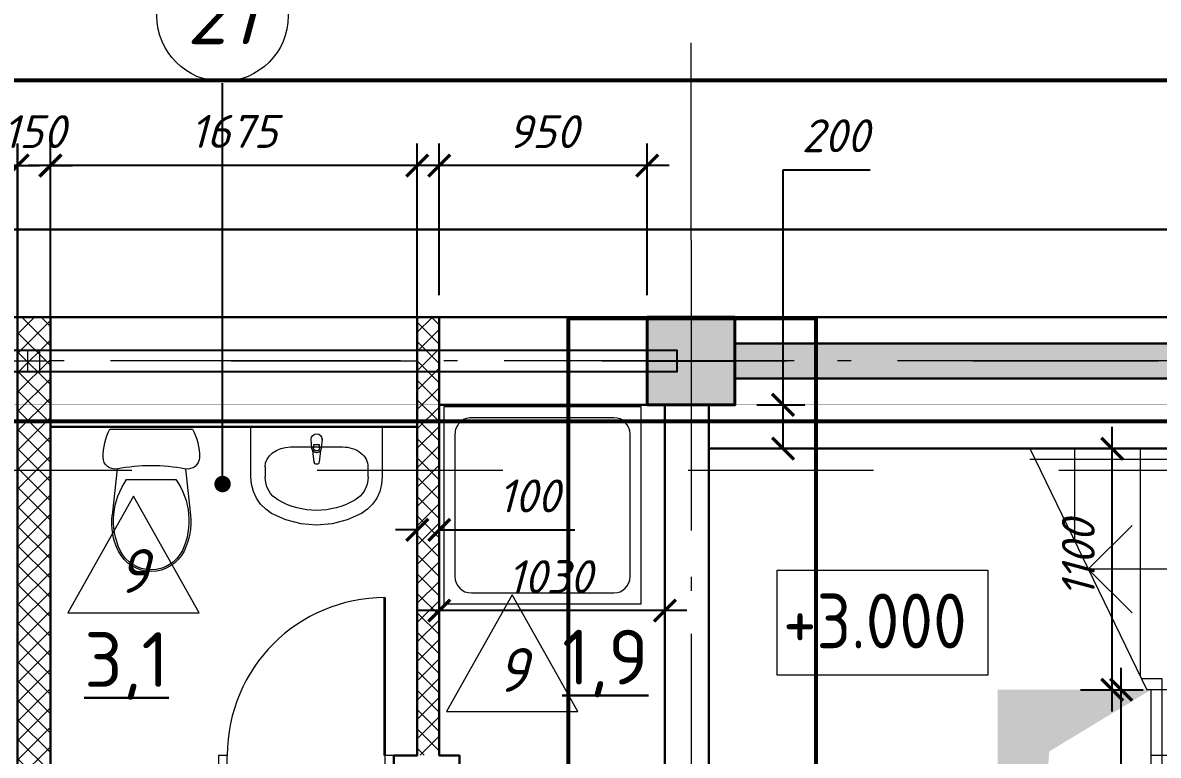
# Model space of a CAD drawing. Header units: millimetres. Extents: x -6419137 to 687965, y -598396 to 179722.
# Drawn here: x 231517 to 236702, y 19986 to 23329 of the extents above; entities that cross this region are included whole.
import ezdxf
from ezdxf.enums import TextEntityAlignment as Align

# ---------------------------------------------------------------- set-up
doc = ezdxf.new("R2010")
doc.units = ezdxf.units.MM
doc.header["$MEASUREMENT"] = 0
for name, pattern in [('Double Dashed', [1797.222233, 1325, -211.666656, 63.333344, -197.222233]), ('Штриховая', [5644.444466, 2822.222233, -2822.222233]), ('штриховаяX2', [38.1, 25.4, -12.7])]:
    doc.linetypes.add(name, pattern=pattern)
for name, color, linetype, lineweight in [('Двери ArchiCAD', 7, 'Continuous', 0), ('Двери ArchiCAD_Ном._пера__96', 7, 'Continuous', 5), ('Двери ArchiCAD_Ном._пера__97', 7, 'Continuous', 30), ('Двери ArchiCAD_Ном._пера__98', 7, 'Continuous', 35), ('Двери ArchiCAD_Ном._пера__99', 7, 'Continuous', 40), ('колонны_Ном._пера__94', 252, 'Continuous', 5), ('колонны_Ном._пера__99', 7, 'Continuous', 40), ('лестницы_Ном._пера__96', 7, 'Continuous', 13), ('оборудование_Ном._пера__95', 251, 'Continuous', 5), ('оси_Ном._пера__96', 7, 'Continuous', 5), ('площади_Ном._пера__96', 7, 'Continuous', 13), ('текст_Ном._пера__96', 7, 'Continuous', 5), ('чертеж_Ном._пера__91', 250, 'Continuous', 5), ('штриховка_Ном._пера__95', 251, 'Continuous', 5), ('экспликац проемов_Ном._пера__1', 7, 'Continuous', 5), ('экспликац проемов_Ном._пера__97', 7, 'Continuous', 5), ('№ помещений_Ном._пера__96', 7, 'Continuous', 13)]:
    doc.layers.add(name, color=color, linetype=linetype, lineweight=lineweight)
for name, color, linetype in [('колонны', 7, 'Continuous'), ('оси', 7, 'Continuous'), ('размеры', 7, 'Continuous'), ('размеры внутр', 7, 'Continuous'), ('стены внутр', 7, 'Continuous'), ('стены наруж', 7, 'Continuous'), ('текст', 7, 'Continuous'), ('чертеж', 7, 'Continuous'), ('№ помещений', 7, 'Continuous')]:
    doc.layers.add(name, color=color, linetype=linetype)
doc.layers.add('Конструкции', color=7, linetype='Continuous', lineweight=5, true_color=0x0000e6)
doc.styles.get("Standard").update_dxf_attribs({"font": 'isocpeui.ttf'})
doc.styles.add('СГЕНЕРИР_СТИЛЬ_1', font='gost_2_304-81_type.ttf')
doc.styles.add('СГЕНЕРИР_СТИЛЬ_2', font='gost_2_304-81_type.ttf')
doc.styles.add('СГЕНЕРИР_СТИЛЬ_3', font='CS_Gost2304.shx')
doc.styles.add('СГЕНЕРИР_СТИЛЬ_9', font='isocp.shx')
doc.dimstyles.get("Standard").update_dxf_attribs({"dimtxt": 150, "dimasz": 100, "dimexe": 100, "dimexo": 100, "dimgap": 80, "dimtad": 1, "dimtoh": 1, "dimdec": 0, "dimzin": 0, "dimdsep": 46, "dimtxsty": 'Standard', "dimblk": 'ARCHTICK', "dimblk2": 'ARCHTICK', "dimcen": 0.09, "dimdle": 100, "dimadec": 0, "dimazin": 0, "dimtfac": 1, "dimtdec": 0, "dimtofl": 0, "dimtmove": 0, "dimatfit": 3, "dimfxl": 1, "dimtolj": 1, "dimtzin": 0, "dimarcsym": 0})

# ---------------------------------------------------------------- blocks, each defined once
blk = doc.blocks.new('Колонна_15_1', base_point=(22379, 71855.7))
at = {"layer": 'колонны_Ном._пера__94', "linetype": 'Continuous'}
blk.add_hatch(color=256, dxfattribs=at).paths.add_polyline_path([(22179, 71646.7), (22579, 71646.7), (22579, 72046.7), (22179, 72046.7)])
at = {"layer": 'колонны_Ном._пера__94', "color": 253, "lineweight": 5, "true_color": 0xa3a3a3}
for points in [[(22379, 72046.7), (22379, 71646.7)], [(22179, 71846.7), (22579, 71846.7)]]:
    blk.add_lwpolyline(points, dxfattribs=at)
at = {"layer": 'колонны_Ном._пера__99', "linetype": 'Continuous', "flags": 128}
blk.add_lwpolyline([(22179, 71646.7), (22579, 71646.7), (22579, 72046.7), (22179, 72046.7)], close=True, dxfattribs=at)
blk = doc.blocks.new('л 4950 17+3+15')
blk.add_circle((550, 0), 60.009)
at = {"layer": 'лестницы_Ном._пера__96', "linetype": 'Continuous'}
for p, q in [((0, 0), (0, 5900)), ((0, 5900), (1654.178, 5900)), ((1654.178, 5900), (1119.92, 4800)), ((1150, 5900), (1150, 4861.932)), ((1450, 5900), (1450, 5479.612)), ((50, 0), (50, 5850)), ((50, 5850), (1654.178, 5850)), ((1387.049, 5350), (1187.049, 5550)), ((550, 0), (550, 5350)), ((550, 5350), (1387.049, 5350)), ((1387.049, 5350), (1187.049, 5150)), ((1050, 0), (1050, 4850)), ((1050, 4850), (1144.204, 4850)), ((0, 4800), (1100, 4800)), ((550, 4800), (350, 4600)), ((550, 4800), (750, 4600)), ((1100, 0), (1100, 4800)), ((1100, 4800), (1119.92, 4800)), ((0, 4500), (1100, 4500)), ((0, 4200), (1100, 4200)), ((0, 3900), (1100, 3900)), ((0, 3600), (1100, 3600)), ((0, 3300), (1100, 3300)), ((0, 3000), (1100, 3000)), ((0, 2700), (1100, 2700)), ((0, 2400), (1100, 2400)), ((0, 2100), (1100, 2100)), ((0, 1800), (1100, 1800)), ((0, 1500), (1100, 1500)), ((0, 1200), (1100, 1200)), ((0, 900), (1100, 900)), ((0, 600), (1100, 600)), ((0, 300), (1100, 300)), ((0, 0), (1100, 0))]:
    blk.add_line(p, q, dxfattribs=at)
blk = doc.blocks.new('Поддон душа квадратный 15_2')
at = {"layer": 'оборудование_Ном._пера__95', "linetype": 'Continuous'}
for p, q in [((900, 900), (0, 900)), ((0, 900), (0, 0)), ((900, 0), (900, 900)), ((775, 850), (125, 850)), ((50, 775), (50, 125)), ((850, 125), (850, 775)), ((0, 0), (900, 0)), ((125, 50), (775, 50))]:
    blk.add_line(p, q, dxfattribs=at)
for centre, start, end in [((125, 775), 90, 180), ((775, 775), 0, 90), ((125, 125), 180, 270), ((775, 125), 270, 0)]:
    blk.add_arc(centre, 75, start, end, dxfattribs=at)
blk = doc.blocks.new('Стандартный маркер сетки_11')
at = {"layer": 'оси_Ном._пера__96', "linetype": 'Double Dashed'}
for q in [(0, 0), (20403.4, 0)]:
    blk.add_line((900, 0), q, dxfattribs=at)
at = {"layer": 'оси_Ном._пера__96', "style": 'СГЕНЕРИР_СТИЛЬ_3'}
blk.add_attdef('AC_MarkerText_1', text='', height=350, rotation=90, dxfattribs=at).set_placement((21973.1, -208.7), align=Align.BOTTOM_LEFT)
blk = doc.blocks.new('Номер помещения 15_13')
at = {"layer": '№ помещений_Ном._пера__96', "linetype": 'Continuous'}
blk.add_circle((0, 0), 300, dxfattribs=at)
at = {"layer": '№ помещений_Ном._пера__96', "insert": (-163.6, 5.4), "char_height": 270, "attachment_point": 4}
blk.add_mtext('21', dxfattribs=at)
blk = doc.blocks.new('_ArchTick')
at = {"color": 0, "linetype": 'ByBlock', "const_width": 0.15}
blk.add_lwpolyline([(-0.5, -0.5), (0.5, 0.5)], dxfattribs=at)
blk = doc.blocks.new('*D412')
at = {"layer": 'Defpoints', "color": 0, "transparency": 16777216}
for p in [(236287.6, 20285), (236532.6, 20285), (235827.9, 16683)]:
    blk.add_point(p, dxfattribs=at)
at = {"layer": 'размеры', "color": 0, "lineweight": -2, "transparency": 16777216}
for p, q in [((236532.6, 16583), (236532.6, 20385)), ((236387.6, 20285), (236632.6, 20285)), ((235927.9, 16683), (236632.6, 16683))]:
    blk.add_line(p, q, dxfattribs=at)
at = {"layer": 'размеры', "color": 0, "lineweight": -2, "transparency": 16777216, "xscale": 100, "yscale": 100, "zscale": 100}
for p, rotation in [((236532.6, 20285), 90), ((236532.6, 16683), 270)]:
    blk.add_blockref('_ArchTick', p, dxfattribs=dict(at, rotation=rotation))
at = {"layer": 'размеры', "color": 0, "transparency": 16777216, "insert": (236377.6, 18576.8), "char_height": 150, "attachment_point": 5, "rotation": 90}
blk.add_mtext('\\A1;12х300=3600', dxfattribs=at)
blk = doc.blocks.new('*D413')
at = {"layer": 'Defpoints', "color": 0, "transparency": 16777216}
for p in [(235146.9, 21385), (236491.9, 21385), (236246.9, 20285)]:
    blk.add_point(p, dxfattribs=at)
at = {"layer": 'размеры', "color": 0, "lineweight": -2, "transparency": 16777216}
for p, q in [((236491.9, 20185), (236491.9, 21485)), ((235246.9, 21385), (236591.9, 21385)), ((236346.9, 20285), (236591.9, 20285))]:
    blk.add_line(p, q, dxfattribs=at)
at = {"layer": 'размеры', "color": 0, "lineweight": -2, "transparency": 16777216, "xscale": 100, "yscale": 100, "zscale": 100}
for p, rotation in [((236491.9, 21385), 90), ((236491.9, 20285), 270)]:
    blk.add_blockref('_ArchTick', p, dxfattribs=dict(at, rotation=rotation))
at = {"layer": 'размеры', "color": 0, "transparency": 16777216, "insert": (236336.9, 20883.7), "char_height": 150, "attachment_point": 5, "rotation": 90}
blk.add_mtext('\\A1;1100', dxfattribs=at)
blk = doc.blocks.new('Стандартный маркер сетки_18')
at = {"layer": 'оси_Ном._пера__96', "linetype": 'Double Dashed'}
blk.add_line((900, 0), (76534.9, 0), dxfattribs=at)
at = {"layer": 'оси_Ном._пера__96', "style": 'СГЕНЕРИР_СТИЛЬ_2'}
for tag, p in [('AC_MarkerText_1_1', (-243.9, 269.7)), ('AC_MarkerText_1_2', (77991.1, 269.7))]:
    blk.add_attdef(tag, text='', height=350, rotation=180, dxfattribs=at).set_placement(p, align=Align.BOTTOM_LEFT)
blk = doc.blocks.new('*D475')
at = {"layer": 'Defpoints', "color": 0, "transparency": 16777216}
for p in [(233418.8, 20975.1), (234449.2, 20975), (233418.8, 20645.9)]:
    blk.add_point(p, dxfattribs=at)
at = {"layer": 'размеры', "color": 0, "lineweight": -2, "transparency": 16777216}
for p, q in [((233418.8, 20875.1), (233418.8, 20545.9)), ((234449.2, 20875), (234449.2, 20545.9)), ((234549.2, 20645.9), (233318.8, 20645.9))]:
    blk.add_line(p, q, dxfattribs=at)
at = {"layer": 'размеры', "color": 0, "lineweight": -2, "transparency": 16777216, "xscale": 100, "yscale": 100, "zscale": 100, "rotation": 180}
blk.add_blockref('_ArchTick', (233418.8, 20645.9), dxfattribs=at)
at = {"layer": 'размеры', "color": 0, "lineweight": -2, "transparency": 16777216, "xscale": 100, "yscale": 100, "zscale": 100}
blk.add_blockref('_ArchTick', (234449.2, 20645.9), dxfattribs=at)
at = {"layer": 'размеры', "color": 0, "transparency": 16777216, "insert": (233924.3, 20800.9), "char_height": 150, "attachment_point": 5}
blk.add_mtext('\\A1;1030', dxfattribs=at)
blk = doc.blocks.new('*D476')
at = {"layer": 'Defpoints', "color": 0, "transparency": 16777216}
for p in [(233318.8, 21098.3), (233418.8, 21098.3), (233318.8, 21014.4)]:
    blk.add_point(p, dxfattribs=at)
at = {"layer": 'размеры', "color": 0, "lineweight": -2, "transparency": 16777216}
for p, q in [((233318.8, 21014.4), (233218.8, 21014.4)), ((233418.8, 21014.4), (234038.6, 21014.4)), ((233318.8, 20998.3), (233318.8, 20914.4)), ((233418.8, 20998.3), (233418.8, 20914.4))]:
    blk.add_line(p, q, dxfattribs=at)
at = {"layer": 'размеры', "color": 0, "lineweight": -2, "transparency": 16777216, "xscale": 100, "yscale": 100, "zscale": 100}
blk.add_blockref('_ArchTick', (233318.8, 21014.4), dxfattribs=at)
at = {"layer": 'размеры', "color": 0, "lineweight": -2, "transparency": 16777216, "xscale": 100, "yscale": 100, "zscale": 100, "rotation": 180}
blk.add_blockref('_ArchTick', (233418.8, 21014.4), dxfattribs=at)
at = {"layer": 'размеры', "color": 0, "transparency": 16777216, "insert": (233828.7, 21169.4), "char_height": 150, "attachment_point": 5}
blk.add_mtext('\\A1;100', dxfattribs=at)
blk = doc.blocks.new('*D477')
at = {"layer": 'Defpoints', "color": 0, "transparency": 16777216}
for p in [(231643.5, 22677), (231643.5, 21098.3), (233318.8, 20815.7)]:
    blk.add_point(p, dxfattribs=at)
at = {"layer": 'размеры', "color": 0, "lineweight": -2, "transparency": 16777216}
for p, q in [((231643.5, 21198.3), (231643.5, 22777)), ((233318.8, 20915.7), (233318.8, 22777)), ((233418.8, 22677), (231543.5, 22677))]:
    blk.add_line(p, q, dxfattribs=at)
at = {"layer": 'размеры', "color": 0, "lineweight": -2, "transparency": 16777216, "xscale": 100, "yscale": 100, "zscale": 100, "rotation": 180}
blk.add_blockref('_ArchTick', (231643.5, 22677), dxfattribs=at)
at = {"layer": 'размеры', "color": 0, "lineweight": -2, "transparency": 16777216, "xscale": 100, "yscale": 100, "zscale": 100}
blk.add_blockref('_ArchTick', (233318.8, 22677), dxfattribs=at)
at = {"layer": 'размеры', "color": 0, "transparency": 16777216, "insert": (232481.2, 22832.9), "char_height": 150, "attachment_point": 5}
blk.add_mtext('\\A1;1675', dxfattribs=at)
blk = doc.blocks.new('*D478')
at = {"layer": 'Defpoints', "color": 0, "transparency": 16777216}
for p in [(231494.5, 22677), (231494.5, 21098.3), (231644.5, 21098.3)]:
    blk.add_point(p, dxfattribs=at)
at = {"layer": 'размеры', "color": 0, "lineweight": -2, "transparency": 16777216}
for p, q in [((231494.5, 21198.3), (231494.5, 22777)), ((231644.5, 21198.3), (231644.5, 22777)), ((231494.5, 22677), (231394.5, 22677)), ((231644.5, 22677), (231744.5, 22677))]:
    blk.add_line(p, q, dxfattribs=at)
at = {"layer": 'размеры', "color": 0, "lineweight": -2, "transparency": 16777216, "xscale": 100, "yscale": 100, "zscale": 100}
blk.add_blockref('_ArchTick', (231494.5, 22677), dxfattribs=at)
at = {"layer": 'размеры', "color": 0, "lineweight": -2, "transparency": 16777216, "xscale": 100, "yscale": 100, "zscale": 100, "rotation": 180}
blk.add_blockref('_ArchTick', (231644.5, 22677), dxfattribs=at)
at = {"layer": 'размеры', "color": 0, "transparency": 16777216, "insert": (231569.5, 22832), "char_height": 150, "attachment_point": 5}
blk.add_mtext('\\A1;150', dxfattribs=at)
blk = doc.blocks.new('*D483')
at = {"layer": 'Defpoints', "color": 0, "transparency": 16777216}
for p in [(229818.7, 22676.5), (229818.7, 21098.3), (231493.5, 21098.3)]:
    blk.add_point(p, dxfattribs=at)
at = {"layer": 'размеры', "color": 0, "lineweight": -2, "transparency": 16777216}
for p, q in [((229818.7, 21198.3), (229818.7, 22776.5)), ((231493.5, 21198.3), (231493.5, 22776.5)), ((231593.5, 22676.5), (229718.7, 22676.5))]:
    blk.add_line(p, q, dxfattribs=at)
at = {"layer": 'размеры', "color": 0, "lineweight": -2, "transparency": 16777216, "xscale": 100, "yscale": 100, "zscale": 100, "rotation": 180}
blk.add_blockref('_ArchTick', (229818.7, 22676.5), dxfattribs=at)
at = {"layer": 'размеры', "color": 0, "lineweight": -2, "transparency": 16777216, "xscale": 100, "yscale": 100, "zscale": 100}
blk.add_blockref('_ArchTick', (231493.5, 22676.5), dxfattribs=at)
at = {"layer": 'размеры', "color": 0, "transparency": 16777216, "insert": (230668.8, 22832.5), "char_height": 150, "attachment_point": 5}
blk.add_mtext('\\A1;1675', dxfattribs=at)
blk = doc.blocks.new('Дверь 16_8')
at = {"layer": 'Двери ArchiCAD_Ном._пера__96', "linetype": 'Continuous', "lineweight": 0}
for p, q in [((-360, 0), (-400, 0)), ((-400, 0), (-400, -100)), ((-400, 0), (-400, -100)), ((-360, -100), (-360, 0)), ((400, 0), (360, 0)), ((360, 0), (360, -100)), ((400, -100), (400, 0)), ((400, 0), (400, -100)), ((-400, -100), (-360, -100)), ((360, -100), (400, -100))]:
    blk.add_line(p, q, dxfattribs=at)
blk.add_arc((360, 0), 720, 90, 180, dxfattribs=at)
at = {"layer": 'Двери ArchiCAD_Ном._пера__97', "linetype": 'Continuous', "lineweight": 0}
for p, q in [((-360, 0), (-400, 0)), ((-400, 0), (-400, -100)), ((-360, -100), (-360, 0)), ((400, 0), (360, 0)), ((360, 0), (360, -100)), ((400, -100), (400, 0)), ((-400, -100), (-360, -100)), ((360, -100), (400, -100))]:
    blk.add_line(p, q, dxfattribs=at)
blk.add_arc((360, 0), 720, 90, 180, dxfattribs=at)
at = {"layer": 'Двери ArchiCAD_Ном._пера__98', "linetype": 'Continuous'}
blk.add_line((360, 0), (360, 720), dxfattribs=at)
blk.add_line((360, 0), (360, 720), dxfattribs=at)
at = {"layer": 'Двери ArchiCAD_Ном._пера__99', "linetype": 'Continuous', "lineweight": 0}
for p, q in [((-400, 0), (-400, -100)), ((400, 0), (400, -100))]:
    blk.add_line(p, q, dxfattribs=at)
blk = doc.blocks.new('*D515')
at = {"layer": 'Defpoints', "color": 0, "transparency": 16777216}
for p in [(233418.5, 22677), (233418.5, 21985.1), (234368.9, 21985.1)]:
    blk.add_point(p, dxfattribs=at)
at = {"layer": 'размеры', "color": 0, "lineweight": -2, "transparency": 16777216}
for p, q in [((233418.5, 22085.1), (233418.5, 22777)), ((234368.9, 22085.1), (234368.9, 22777)), ((234468.9, 22677), (233318.5, 22677))]:
    blk.add_line(p, q, dxfattribs=at)
at = {"layer": 'размеры', "color": 0, "lineweight": -2, "transparency": 16777216, "xscale": 100, "yscale": 100, "zscale": 100, "rotation": 180}
blk.add_blockref('_ArchTick', (233418.5, 22677), dxfattribs=at)
at = {"layer": 'размеры', "color": 0, "lineweight": -2, "transparency": 16777216, "xscale": 100, "yscale": 100, "zscale": 100}
blk.add_blockref('_ArchTick', (234368.9, 22677), dxfattribs=at)
at = {"layer": 'размеры', "color": 0, "transparency": 16777216, "insert": (233893.7, 22832), "char_height": 150, "attachment_point": 5}
blk.add_mtext('\\A1;950', dxfattribs=at)
blk = doc.blocks.new('A$C6E950B50')
at = {"layer": 'колонны_Ном._пера__94', "linetype": 'Continuous', "true_color": 0x737373}
blk.add_hatch(color=8, dxfattribs=at).paths.add_polyline_path([(-668.7, 55.9), (-668.7, 215.9), (-3769.2, 215.9), (-3769.2, 55.9)])
at = {"layer": 'стены внутр', "lineweight": 30}
blk.add_lwpolyline([(-3769.2, 55.9), (-3769.2, 215.9), (-668.7, 215.9), (-668.7, 55.9), (-3769.2, 55.9)], dxfattribs=at)
blk = doc.blocks.new('Умывальник 01 16')
at = {"layer": 'оборудование_Ном._пера__95', "linetype": 'Continuous'}
for p, q in [((-300, 0), (-300, -229.1)), ((300, 0), (-300, 0)), ((300, -229.1), (300, 0)), ((118.8, -92.3), (-118.8, -92.3)), ((-25, -57.3), (-21, -99.3)), ((-13.6, -97.1), (-13.6, -82.2)), ((-13.6, -82.2), (13.6, -82.2)), ((13.6, -82.2), (13.6, -97.1)), ((21, -99.3), (25, -57.3)), ((-17.7, -108.8), (-11.1, -161.7)), ((11.1, -161.7), (17.7, -108.8)), ((-234.8, -183.3), (-234.8, -229.1)), ((234.8, -183.3), (234.8, -229.1)), ((-300, -229.1), (-297.1, -262.8)), ((297.1, -262.8), (300, -229.1)), ((-297.1, -262.8), (-288.5, -295.5)), ((-288.5, -295.5), (-274.5, -326)), ((274.5, -326), (288.5, -295.5)), ((288.5, -295.5), (297.1, -262.8)), ((-274.5, -326), (-255.5, -353.4)), ((-255.5, -353.4), (-232.2, -376.9)), ((232.2, -376.9), (255.5, -353.4)), ((255.5, -353.4), (274.5, -326)), ((-232.2, -376.9), (-205.2, -395.6)), ((-205.2, -395.6), (-140, -425.5)), ((140, -425.5), (205.2, -395.6)), ((205.2, -395.6), (232.2, -376.9)), ((-140, -425.5), (-71, -443.8)), ((-71, -443.8), (0, -450)), ((0, -450), (71, -443.8)), ((71, -443.8), (140, -425.5))]:
    blk.add_line(p, q, dxfattribs=at)
for centre, radius, start, end in [((0, -57.3), 25, 0, 180), ((0, -97.4), 21.1, 185.1696, 212.771), ((0, -97.1), 13.6, 180, 0), ((0, -97.4), 21.1, 327.229, 354.8304), ((0, -97.4), 21.1, 212.771, 327.229), ((0, -160.3), 11.2, 187.1389, 352.8611)]:
    blk.add_arc(centre, radius, start, end, dxfattribs=at)
for centre, major_axis, ratio, start_param, end_param in [((-118.7, -183.3), (116.1, 0), 0.783646, 1.570796, 3.141593), ((118.7, -183.3), (116.1, 0), 0.783646, 0, 1.570796), ((-118.9, -229.1), (0, -121.2), 0.956522, 4.712389, 5.78621), ((118.9, -229.1), (0, -121.2), 0.956522, 0.496975, 1.570796), ((0, 0), (0, -381.8), 0.956522, 5.78621, 6.78016)]:
    blk.add_ellipse(centre, major_axis=major_axis, ratio=ratio, start_param=start_param, end_param=end_param, dxfattribs=at)
for p in [(-25, -57.3), (21, -99.3), (-17.7, -108.8), (11.1, -161.7)]:
    blk.add_point(p, dxfattribs=at)
blk = doc.blocks.new('Унитаз Компакт 2 15_2')
at = {"layer": 'оборудование_Ном._пера__95', "linetype": 'Continuous'}
for p, q in [((408.9, 650), (31.1, 650)), ((63.7, 468.6), (41, 257)), ((376.3, 468.6), (399, 257)), ((332.5, 419.3), (107.5, 419.3))]:
    blk.add_line(p, q, dxfattribs=at)
for centre, major_axis, start_param, end_param in [((287.3, 520.5), (287.3, 0), 2.672126, 3.141601), ((152.7, 520.5), (287.3, 0), 6.283177, 6.752652), ((53.1, 520.5), (53.1, 0), 3.141628, 4.912784), ((386.9, 520.5), (53.1, 0), 4.511994, 6.28315), ((220, -297.8), (785, 0), 1.370375, 1.771221), ((375.9, 231.7), (327.9, 0), 2.52997, 3.570063), ((64.1, 231.7), (327.9, 0), 5.854715, 6.894808), ((339.1, 225.1), (299.9, 0), 3.034838, 3.601943), ((100.9, 225.1), (299.9, 0), 5.822835, 6.38994), ((220, 166.3), (166.9, 0), 3.601916, 5.822859), ((220, 166.3), (158.9, 0), 3.60199, 5.822808)]:
    blk.add_ellipse(centre, major_axis=major_axis, ratio=0.9963, start_param=start_param, end_param=end_param, dxfattribs=at)
blk = doc.blocks.new('Связ001')
at = {"layer": 'чертеж', "color": 83, "linetype": 'Continuous', "true_color": 0x7dc93b}
blk.add_lwpolyline([(150, 100), (5983, 100), (5983, 0), (150, 0), (150, 100)], dxfattribs=at)
blk = doc.blocks.new('*D553')
at = {"layer": 'Defpoints', "color": 0, "transparency": 16777216}
for p in [(234768.9, 21585.1), (234768.9, 21385), (234988.6, 21385)]:
    blk.add_point(p, dxfattribs=at)
at = {"layer": 'размеры', "color": 0, "lineweight": -2, "transparency": 16777216}
for p, q in [((234988.6, 21585.1), (234988.6, 22658.1)), ((234988.6, 22658.1), (235387.2, 22658.1)), ((234988.6, 21385), (234988.6, 21685.1)), ((234868.9, 21585.1), (235088.6, 21585.1)), ((234868.9, 21385), (235088.6, 21385))]:
    blk.add_line(p, q, dxfattribs=at)
at = {"layer": 'размеры', "color": 0, "lineweight": -2, "transparency": 16777216, "xscale": 100, "yscale": 100, "zscale": 100}
for p, rotation in [((234988.6, 21585.1), 90), ((234988.6, 21385), 270)]:
    blk.add_blockref('_ArchTick', p, dxfattribs=dict(at, rotation=rotation))
at = {"layer": 'размеры', "color": 0, "transparency": 16777216, "insert": (235227.9, 22813.1), "char_height": 150, "attachment_point": 5}
blk.add_mtext('\\A1;200', dxfattribs=at)

msp = doc.modelspace()

# ---------------------------------------------------------------- hatches: boundary and pattern name
at = {"layer": 'размеры внутр', "true_color": 0xd3d2db}
h = msp.add_hatch(color=254, dxfattribs=at)
h.dxf.hatch_style = 1
h.paths.add_polyline_path([(236669.2, 20285), (235969.2, 20285), (235969.2, 16999.1), (235973.1, 16999.1), (236204.3, 20003)])
at = {"layer": 'штриховка_Ном._пера__95', "lineweight": 5}
h = msp.add_hatch(dxfattribs=at)
h.set_pattern_fill('ANSI37', color=14, scale=500, angle=90)
h.set_pattern_definition([(135, (235165.58, 186358.17), (-44.194174, -44.194174), []), (225, (235165.58, 186358.17), (44.194174, -44.194174), [])])
h.paths.add_polyline_path([(231493.6, 15585.1), (231493.4, 21985), (231643.4, 21985.1), (231643.6, 15585.1)])
h = msp.add_hatch(dxfattribs=at)
h.set_pattern_fill('ANSI37', color=14, scale=500, angle=90)
h.set_pattern_definition([(135, (391070.37, 86595.46), (-44.194174, -44.194174), []), (225, (391070.37, 86595.46), (44.194174, -44.194174), [])])
h.paths.add_polyline_path([(233418.8, 21984.3), (233418.8, 19986), (233318.8, 19986), (233318.8, 21984.3)])

# ---------------------------------------------------------------- linework, layer by layer
at = {"layer": 'Defpoints', "color": 8, "linetype": 'штриховаяX2', "lineweight": 5, "ltscale": 5, "true_color": 0x737373, "const_width": 0.5}
msp.add_lwpolyline([(207268.9, 21985.1), (244269.5, 21985.1), (244269.5, 21585.1), (207268.9, 21585.1)], close=True, dxfattribs=at)
at = {"layer": 'Defpoints', "color": 4, "linetype": 'Штриховая', "lineweight": 5, "ltscale": 0.3}
msp.add_lwpolyline([(207068.2, 21785.1), (243868.6, 21785.1), (243868.6, 21284.9), (207068.2, 21284.9)], close=True, dxfattribs=at)
at = {"layer": 'Конструкции', "color": 83, "linetype": 'Continuous', "true_color": 0x7dc93b}
msp.add_lwpolyline([(231540.6, 21835.1), (231593.2, 21835.1), (231593.2, 21735.1), (231540.6, 21735.1)], close=True, dxfattribs=at)
at = {"layer": 'стены внутр', "color": 14, "lineweight": 30}
for points in [[(231643.5, 21985.1), (231493.5, 21985.1), (231493.5, 15585.1), (231643.5, 15585.1)], [(234649.2, 21585.1), (234449.2, 21585.1), (234449.1, 15985.1), (234649.2, 15985.1)]]:
    msp.add_lwpolyline(points, close=True, dxfattribs=at)
for points in [[(233418.8, 21985.1), (233418.8, 19985.1), (233511.1, 19985.1), (233511.1, 19885.1), (233211.1, 19885.1), (233211.1, 19985.1), (233318.8, 19985.1), (233318.8, 21985.1)], [(234368.9, 21585.1), (233419.7, 21585.1)], [(231643.5, 21485.1), (233318.3, 21485.1)], [(234649.2, 21385), (237989.2, 21385)]]:
    msp.add_lwpolyline(points, dxfattribs=at)
at = {"layer": 'стены наруж', "lineweight": 30}
msp.add_lwpolyline([(210369.5, 21985.1), (244269.5, 21985.1), (244269.5, 21285.1), (244669.5, 21285.1), (244669.5, 22385.1), (206769.2, 22385), (206769.2, 21985), (210369.5, 21985.1)], dxfattribs=at)
at = {"layer": 'текст_Ном._пера__96', "linetype": 'Continuous', "lineweight": 0, "flags": 128}
msp.add_lwpolyline([(234962.2, 20831.1), (235923.6, 20831.1), (235923.6, 20351.1), (234962.2, 20351.1)], close=True, dxfattribs=at)
at = {"layer": 'чертеж_Ном._пера__91', "color": 1, "lineweight": 53}
for points in [[(205434, 23066.7), (245509.2, 23066.7), (245509.2, 21509.2), (205434, 21509.2)], [(234008.9, 21980.7), (235138.4, 21980.7), (235138.4, 13535.2), (234008.9, 13535.2)]]:
    msp.add_lwpolyline(points, close=True, dxfattribs=at)
at = {"layer": 'экспликац проемов_Ном._пера__97', "linetype": 'Continuous', "lineweight": 0}
for points in [[(232323.4, 20635.3), (232023.4, 21168.7), (231723.4, 20635.3), (232323.4, 20635.3)], [(234051.7, 20185.1), (233751.7, 20718.5), (233451.7, 20185.1), (234051.7, 20185.1)]]:
    msp.add_lwpolyline(points, dxfattribs=at)

# ---------------------------------------------------------------- block references
at = {"layer": 'Двери ArchiCAD', "color": 44, "linetype": 'Continuous', "lineweight": 35, "zscale": 1000}
msp.add_blockref('Дверь 16_8', (232811.1, 19985.1), dxfattribs=at)
at = {"layer": 'колонны'}
msp.add_blockref('Колонна_15_1', (234568.9, 21794), dxfattribs=at)
at = {"layer": 'Конструкции', "color": 0, "linetype": 'Continuous', "xscale": 0.9584354169361498, "zscale": 1000}
msp.add_blockref('Связ001', (228769.5, 21735.1), dxfattribs=at)
at = {"layer": 'лестницы_Ном._пера__96', "linetype": 'Continuous', "lineweight": 0, "xscale": -1, "zscale": 1000}
msp.add_blockref('л 4950 17+3+15', (237769.2, 15485), dxfattribs=at)
at = {"layer": 'оборудование_Ном._пера__95', "linetype": 'Continuous', "zscale": 1000, "rotation": 180}
msp.add_blockref('Поддон душа квадратный 15_2', (234340.5, 21576.3), dxfattribs=at)
at = {"layer": 'оборудование_Ном._пера__95', "linetype": 'Continuous', "xscale": -1, "zscale": 1000}
for name, p in [('Унитаз Компакт 2 15_2', (232324, 20824.5)), ('Умывальник 01 16', (232858.8, 21485.1))]:
    msp.add_blockref(name, p, dxfattribs=at)
at = {"layer": 'оси', "color": 251, "linetype": 'Continuous', "lineweight": 13, "zscale": 1000, "rotation": 270}
msp.add_blockref('Стандартный маркер сетки_11', (234569.2, 23236.5), dxfattribs=at)
at = {"layer": 'оси', "color": 1, "linetype": 'Continuous', "lineweight": 5, "zscale": 1000, "rotation": 180}
msp.add_blockref('Стандартный маркер сетки_18', (248520.2, 21785.1), dxfattribs=at)
at = {"layer": 'стены наруж'}
msp.add_blockref('A$C6E950B50', (238538.1, 21649.2), dxfattribs=at)
at = {"layer": '№ помещений', "color": 102, "linetype": 'Continuous', "lineweight": 15, "zscale": 1000}
msp.add_blockref('Номер помещения 15_13', (232429.6, 23360.4), dxfattribs=at)

# ---------------------------------------------------------------- texts
at = {"layer": 'площади_Ном._пера__96', "lineweight": 30, "char_height": 250, "attachment_point": 7, "style": 'СГЕНЕРИР_СТИЛЬ_1'}
for s, insert in [('{\\fISOCPEUR|b0|i0|c204|p34;\\L3,\\fISOCPEUR|b0|i0|c0|p34;1\\Fisocp|c204; }', (231797.9, 20239.2)), ('{\\fISOCPEUR|b0|i0|c204|p34;\\L1,9\\Fisocp|c204; }', (233980.1, 20250.2))]:
    msp.add_mtext(s, dxfattribs=dict(at, insert=insert))
at = {"layer": 'текст', "linetype": 'Continuous', "lineweight": 9, "insert": (234988.8, 20473.5), "char_height": 250, "attachment_point": 7, "style": 'СГЕНЕРИР_СТИЛЬ_9'}
msp.add_mtext('+3.000', dxfattribs=at)
at = {"layer": 'экспликац проемов_Ном._пера__1', "color": 32, "linetype": 'Continuous', "true_color": 0xe07000, "char_height": 200, "attachment_point": 5}
for insert in [(232022.1, 20826.7), (233753.4, 20375)]:
    msp.add_mtext('{\\W0.95;9}', dxfattribs=dict(at, insert=insert))

# ---------------------------------------------------------------- dimensions: what is measured, and where the dimension line sits
at = {"layer": 'размеры'}
for base, p1, p2, angle, picture, middle in [((229818.7, 22676.5), (231493.5, 21098.3), (229818.7, 21098.3), 180, '*D483', (230668.8, 22676.5)), ((231494.5, 22677), (231644.5, 21098.3), (231494.5, 21098.3), 180, '*D478', (231569.5, 22677)), ((231643.5, 22677), (233318.8, 20815.7), (231643.5, 21098.3), 180, '*D477', (232481.2, 22677)), ((234988.6, 21385), (234768.9, 21585.1), (234768.9, 21385), 90, '*D553', (235227.9, 22658.1)), ((236491.9, 21385), (236246.9, 20285), (235146.9, 21385), 90, '*D413', (236491.9, 20883.7)), ((233318.8, 21014.4), (233418.8, 21098.3), (233318.8, 21098.3), 180, '*D476', (233828.7, 21014.4)), ((233418.8, 20645.9), (234449.2, 20975), (233418.8, 20975.1), 180, '*D475', (233924.3, 20645.9))]:
    dim = msp.add_linear_dim(base=base, p1=p1, p2=p2, angle=angle, dimstyle='Standard', dxfattribs=at)
    dim.commit()
    dim.dimension.update_dxf_attribs({"geometry": picture, "text_midpoint": middle, "dimtype": 160})
dim = msp.add_linear_dim(base=(233418.5, 22677), p1=(234368.9, 21985.1), p2=(233418.5, 21985.1), dimstyle='Standard', dxfattribs=at)
dim.commit()
dim.dimension.update_dxf_attribs({"geometry": '*D515', "text_midpoint": (233893.7, 22832)})
dim = msp.add_linear_dim(base=(236532.6, 20285), p1=(235827.9, 16683), p2=(236287.6, 20285), angle=90, text='12х300=3600', dimstyle='Standard', dxfattribs=at)
dim.commit()
dim.dimension.update_dxf_attribs({"geometry": '*D412', "text_midpoint": (236532.6, 18576.8), "dimtype": 160})

# ---------------------------------------------------------------- leaders
at = {"layer": 'экспликац проемов_Ном._пера__1', "lineweight": 5}
msp.add_leader([(232429.6, 21223.5), (232429.6, 23053.5)], dimstyle='Standard', override={"dimasz": 300, "dimgap": 80, "dimtad": 0, "dimldrblk": 'DotSmall'}, dxfattribs=at)

doc.saveas('drawing.dxf')
